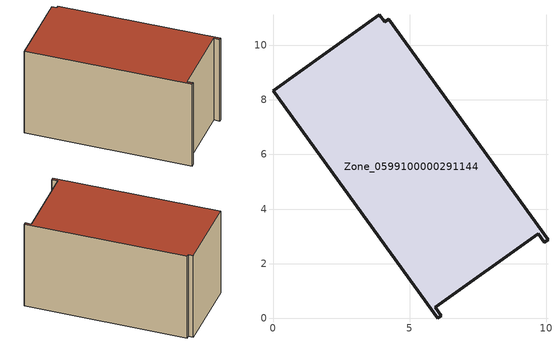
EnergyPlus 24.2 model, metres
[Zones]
Zone_0599100000291144
 floor ground (C_G): 4.09,10.86 4.23,10.96 10.07,2.88 9.94,2.78 9.71,3.09 5.95,0.41 6.17,0.1 6.03,0 0,8.34 3.9,11.12 z0
 wall outside (C_F): 6.03,0 6.17,0.1 5.95,0.41 9.71,3.09 9.94,2.78 10.07,2.88 4.23,10.96 4.09,10.86 3.9,11.12 0,8.34 6.03,0 z0:5.77
 roof outside (C_R): 3.9,11.12 0,8.34 6.03,0 6.17,0.1 5.95,0.41 9.71,3.09 9.94,2.78 10.07,2.88 4.23,10.96 4.09,10.86 z5.77
[BUILDING]
Pand.0599100000291144: North Axis=0; Terrain=City; Loads Convergence Tolerance Value=0.04; Temperature Convergence Tolerance Value=0.4; Solar Distribution=FullExterior; Maximum Number of Warmup Days=25; Minimum Number of Warmup Days=1
[Site:Location]
Rotterdam.The.Hague.AP_ZH_NLD Design_Conditions: Latitude=51.96; Longitude=4.45; Time Zone=1; Elevation=-4.5
[SITE:GROUNDTEMPERATURE:BUILDINGSURFACE]
18, 18, 18, 18, 18, 18, 18, 18, 18, 18, 18, 18
[MATERIAL] Thermal Absorptance=0.9; Solar Absorptance=0.7; Visible Absorptance=0.7
Name | Roughness | Thickness | Conductivity | Density | Specific Heat
G.TI.1975-1991 | MediumSmooth | 0.15 | 0.288461 | 540 | 1210
F.TI.1975-1991 | Rough | 0.3 | 0.230769 | 1920 | 840
R.TI.1975-1991 | MediumRough | 0.2 | 0.153846 | 1500 | 1000
[CONSTRUCTION]
C_G: G.TI.1975-1991
C_F: F.TI.1975-1991
C_R: R.TI.1975-1991
[ZONE]
Zone_0599100000291144: Type=1; Multiplier=1; Ceiling Height=Autocalculate; Volume=Autocalculate; Floor Area=autocalculate; Part of Total Floor Area=Yes
[ZONEINFILTRATION:DESIGNFLOWRATE]
Infil_Zone_0599100000291144: Zone or ZoneList or Space or SpaceList=Zone_0599100000291144; Schedule=AlwaysOn; Design Flow Rate Calculation Method=Flow/Area; Flow Rate per Floor Area=0.003; Constant Term Coefficient=1; Temperature Term Coefficient=0; Velocity Term Coefficient=0; Velocity Squared Term Coefficient=0
[HVACTEMPLATE:ZONE:IDEALLOADSAIRSYSTEM]
Zone_0599100000291144: Maximum Heating Supply Air Temperature=50; Minimum Cooling Supply Air Temperature=13; Maximum Heating Supply Air Humidity Ratio=0.0156; Minimum Cooling Supply Air Humidity Ratio=0.0077; Heating Limit=NoLimit; Cooling Limit=NoLimit; Dehumidification Control Type=ConstantSensibleHeatRatio; Cooling Sensible Heat Ratio=0.7; Dehumidification Setpoint=60; Humidification Control Type=None; Humidification Setpoint=30; Outdoor Air Method=None; Outdoor Air Flow Rate per Person=0.00944; Outdoor Air Flow Rate per Zone Floor Area=0; Outdoor Air Flow Rate per Zone=0; Demand Controlled Ventilation Type=None; Outdoor Air Economizer Type=NoEconomizer; Heat Recovery Type=None; Sensible Heat Recovery Effectiveness=0.7; Latent Heat Recovery Effectiveness=0.65
[ZONECONTROL:THERMOSTAT]
ThermostatControl_Zone_0599100000291144: Zone or ZoneList=Zone_0599100000291144; Control Type Schedule=DualSetpointControlType; Control 1=Thermostat_Zone_0599100000291144; Temperature Difference Between Cutout And Setpoint=0
[THERMOSTATSETPOINT:DUALSETPOINT]
Thermostat_Zone_0599100000291144: Heating Setpoint Temperature Schedule=HeatingSetpoint_Zone_0599100000291144; Cooling Setpoint Temperature Schedule=CoolingSetpoint_Zone_0599100000291144
[SCHEDULE:COMPACT]
HeatingSetpoint_Zone_0599100000291144: Through: 12/31, For: AllDays, Until: 24:00, 21
CoolingSetpoint_Zone_0599100000291144: Through: 12/31, For: AllDays, Until: 24:00, 24
DualSetpointControlType: Through: 12/31, For: AllDays, Until: 24:00, 4
AlwaysOn: Through: 12/31, For: AllDays, Until: 24:00, 1
